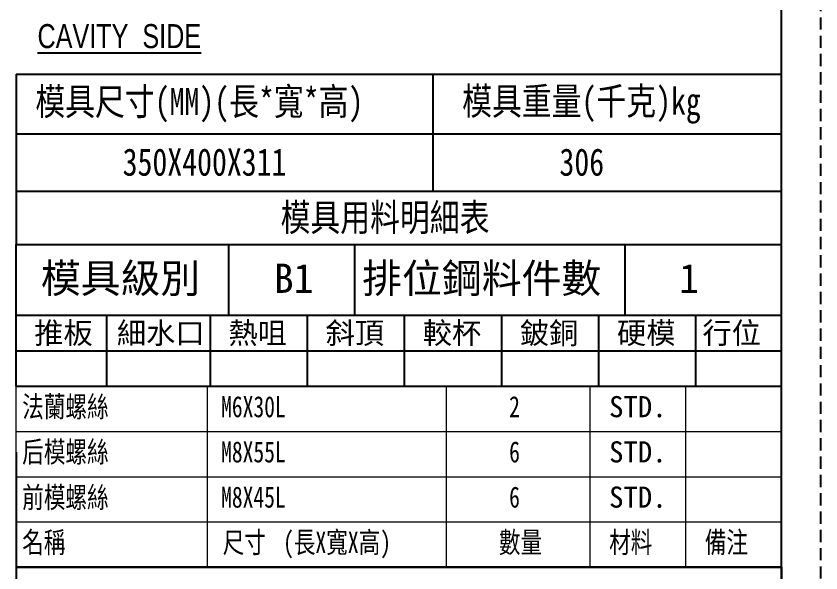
# Model space of a CAD drawing. Header units: millimetres. Extents: x 35888 to 37096, y -21952 to -21097.
# Drawn here: x 36832.7 to 37096.2, y -21770 to -21587.4 of the extents above; entities that cross this region are included whole.
import ezdxf

# ---------------------------------------------------------------- set-up
doc = ezdxf.new("R2010")
doc.units = ezdxf.units.MM
doc.header["$LTSCALE"] = 8
doc.linetypes.add('DASHED', pattern=[0.75, 0.5, -0.25])
doc.layers.add('A', color=7, linetype='Continuous')
doc.layers.add('dim', color=3, linetype='Continuous', lineweight=15)
doc.layers.add('MBOM-ASSIS-LAYER', color=71, linetype='Continuous', lineweight=9)
doc.styles.add('ROMANC', font='RomanC.ttf', dxfattribs={"width": 0.8, "height": 7})
doc.styles.add('style1', font='mingliu.ttc', dxfattribs={"width": 0.75})
doc.styles.add('新字体', font='KAIU.TTF', dxfattribs={"width": 0.75})

msp = doc.modelspace()

# ---------------------------------------------------------------- linework, layer by layer
at = {"color": 0}
for p, q in [((36832.667, -21606.461), (37083.32, -21606.461)), ((36832.667, -21606.461), (36832.667, -21662.268)), ((36969.111, -21606.461), (36969.111, -21644.851)), ((36832.667, -21626.065), (37083.32, -21626.065))]:
    msp.add_line(p, q, dxfattribs=at)
for p, q in [((37083.32, -21662.268), (37083.32, -21606.461)), ((36832.667, -21644.851), (37083.32, -21644.851)), ((36832.667, -21662.268), (37083.32, -21662.268))]:
    msp.add_line(p, q)
at = {"layer": 'A', "linetype": 'DASHED'}
msp.add_line((37096.229, -21951.851), (37096.229, -21097.142), dxfattribs=at)
at = {"layer": 'A'}
for p, q in [((37083.322, -21938.944), (37083.322, -21110.049)), ((36832.667, -21662.268), (37083.32, -21662.268)), ((36832.667, -21708.797), (36832.667, -21662.268)), ((36902.345, -21685.532), (36902.345, -21662.268)), ((36943.555, -21685.532), (36943.555, -21662.268)), ((37032.153, -21685.532), (37032.153, -21662.268)), ((37083.323, -21708.797), (37083.32, -21662.268)), ((36832.667, -21685.532), (37083.32, -21685.532)), ((36832.667, -21685.532), (37041.545, -21685.532)), ((36862.36, -21708.797), (36862.36, -21685.532)), ((36896.282, -21708.797), (36896.282, -21685.532)), ((36928.09, -21708.797), (36928.09, -21685.532)), ((36959.897, -21708.797), (36959.897, -21685.532)), ((36991.704, -21708.797), (36991.704, -21685.532)), ((37023.512, -21708.797), (37023.512, -21685.532)), ((37055.319, -21708.797), (37055.319, -21685.532)), ((36832.667, -21697.165), (37083.32, -21697.165)), ((36832.667, -21708.797), (37083.325, -21708.797)), ((36832.665, -21730.354), (36832.665, -21938.944)), ((36832.665, -21768.08), (37083.322, -21768.08)), ((37083.323, -21768.08), (36832.665, -21768.08)), ((37083.322, -21768.08), (37083.322, -21938.944))]:
    msp.add_line(p, q, dxfattribs=at)
at = {"layer": 'MBOM-ASSIS-LAYER'}
for p, q in [((36832.665, -21768.08), (36832.666, -21708.797)), ((36832.666, -21708.797), (37083.323, -21708.797)), ((36832.666, -21708.797), (37083.323, -21708.797)), ((36895.33, -21768.08), (36895.33, -21708.797)), ((36973.66, -21768.08), (36973.661, -21708.797)), ((37020.658, -21768.08), (37020.659, -21708.797)), ((37051.99, -21768.08), (37051.991, -21708.797)), ((37083.323, -21768.08), (37083.325, -21708.797)), ((36832.666, -21723.618), (37083.323, -21723.618)), ((36832.664, -21738.439), (37083.322, -21738.439)), ((36832.665, -21753.259), (37083.323, -21753.259)), ((36832.665, -21768.08), (37083.323, -21768.08))]:
    msp.add_line(p, q, dxfattribs=at)

# ---------------------------------------------------------------- texts
at = {"color": 122, "insert": (36839.675, -21590.062), "char_height": 7.87494, "width": 63.4485, "attachment_point": 1, "style": 'ROMANC'}
msp.add_mtext('{\\f新細明體|b0|i0|c136|p54;\\LCAVITY  SIDE}', dxfattribs=at)
at = {"layer": 'A', "style": 'style1'}
for s, height, p in [('模具級別', 9.5646, (36840.75, -21678.172)), ('排位鋼料件數', 9.5646, (36946.02, -21678.172)), ('B1', 9.5646, (36917.056, -21678.172)), ('1', 9.565, (37049.791, -21678.172)), ('推板', 7.014, (36838.606, -21694.828)), ('細水口', 7.014, (36865.685, -21694.828)), ('熱咀', 7.014, (36902.221, -21694.828)), ('斜頂', 7.014, (36934.028, -21694.828)), ('較杯', 7.014, (36965.836, -21694.828)), ('鈹銅', 7.014, (36997.643, -21694.828)), ('硬模', 7.014, (37029.45, -21694.828)), ('行位', 7.014, (37057.452, -21694.828))]:
    msp.add_text(s, height=height, dxfattribs=at).set_placement(p)
at = {"layer": 'dim', "linetype": 'ByBlock', "style": 'style1', "width": 0.8}
for s, height, p in [('模具尺寸(MM)(長*寬*高)', 8.95865, (36838.949, -21619.912)), ('模具重量(千克)kg', 8.9586, (36978.729, -21619.79)), ('350X400X311', 8.95865, (36867.558, -21639.763)), ('306', 8.9586, (37010.608, -21639.763)), ('模具用料明細表', 8.9586, (36919.272, -21657.921))]:
    msp.add_text(s, height=height, dxfattribs=at).set_placement(p)
at = {"layer": 'MBOM-ASSIS-LAYER', "style": '新字体', "width": 0.75}
for s, height, p in [('法蘭螺絲', 6.9163, (36834.663, -21718.942)), ('M6X30L', 6.9163, (36899.799, -21718.942)), ('2', 6.916, (36994.129, -21718.942)), ('后模螺絲', 6.9163, (36834.663, -21733.762)), ('M8X55L', 6.9163, (36899.799, -21733.762)), ('6', 6.916, (36994.128, -21733.762)), ('前模螺絲', 6.9163, (36834.661, -21748.677)), ('M8X45L', 6.9163, (36899.799, -21748.583)), ('6', 6.916, (36994.128, -21748.583)), ('名稱', 6.9163, (36834.662, -21763.403)), ('尺寸', 6.9163, (36900.321, -21763.403)), ('(長X寬X高)', 6.9163, (36920.094, -21763.403)), ('數量', 6.9163, (36990.773, -21763.403)), ('材料', 6.9163, (37026.876, -21763.403)), ('備注', 6.9163, (37058.208, -21763.403))]:
    msp.add_text(s, height=height, dxfattribs=at).set_placement(p)
at = {"layer": 'MBOM-ASSIS-LAYER', "style": 'style1'}
for p in [(37026.877, -21718.942), (37026.877, -21733.762), (37026.877, -21748.583)]:
    msp.add_text('STD.', height=6.9163, dxfattribs=at).set_placement(p)

doc.saveas('drawing.dxf')
